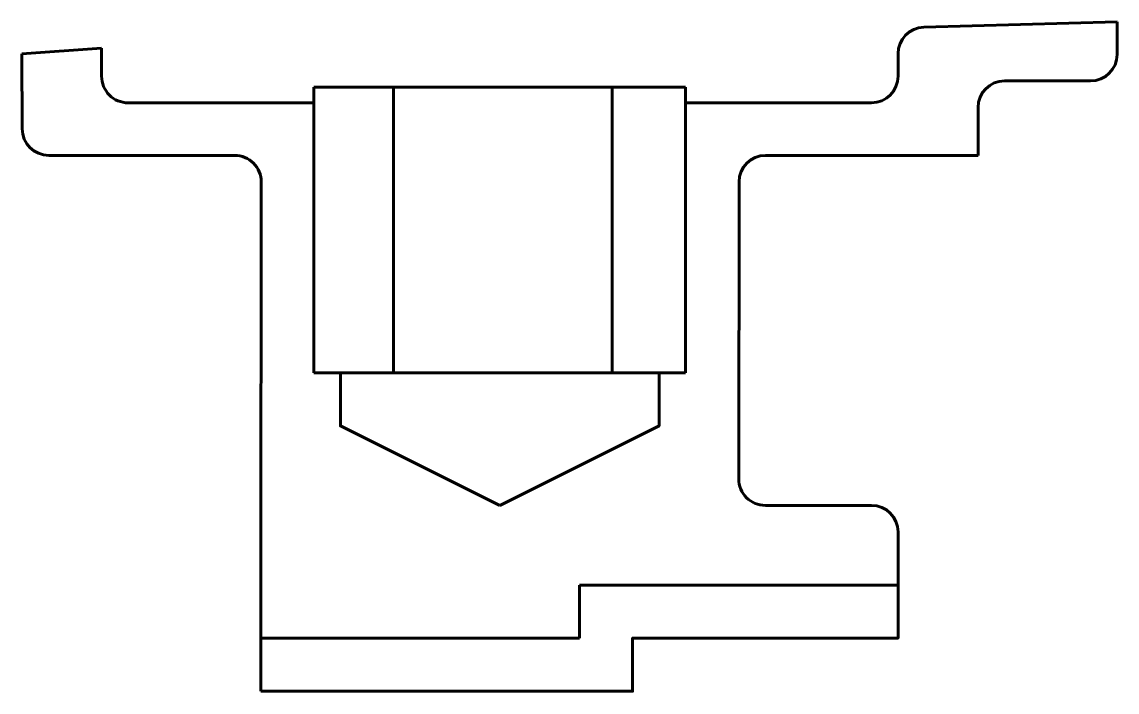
# Model space of a CAD drawing. Header units: millimetres. Extents: x -14.6 to 26.7, y 282.4 to 307.6.
import ezdxf

# ---------------------------------------------------------------- set-up
doc = ezdxf.new("R2010")
doc.units = ezdxf.units.MM
doc.linetypes.add('K5LT_BASIC', pattern=[0])
doc.linetypes.add('K5LT_THIN', pattern=[0])

# ---------------------------------------------------------------- blocks, each defined once
blk = doc.blocks.new('U0')
at = {"color": 7, "linetype": 'K5LT_THIN', "lineweight": 18}
for p, q in [((10.173, 284.392), (10.173, 284.358)), ((13.173, 284.358), (13.173, 284.392)), ((16.173, 284.392), (16.173, 284.358)), ((-4.827, 282.358), (-4.827, 282.392)), ((-1.827, 282.392), (-1.827, 282.358)), ((1.173, 282.358), (1.173, 282.392)), ((4.173, 282.392), (4.173, 282.358)), ((7.173, 282.358), (7.173, 282.392))]:
    blk.add_line(p, q, dxfattribs=at)

msp = doc.modelspace()

# ---------------------------------------------------------------- linework, layer by layer
at = {"color": 150, "linetype": 'K5LT_BASIC', "lineweight": 60, "true_color": 0x0080ff}
for p, q in [((26.654, 307.616), (19.376, 307.418)), ((26.654, 306.392), (26.654, 307.616)), ((-14.596, 306.416), (-11.592, 306.622)), ((-11.592, 306.622), (-11.594, 305.569)), ((-14.586, 303.582), (-14.596, 306.416)), ((18.404, 306.419), (18.404, 305.566)), ((22.417, 305.392), (25.654, 305.392)), ((-3.597, 304.566), (-3.597, 305.155)), ((-3.597, 305.155), (-0.596, 305.155)), ((-0.596, 305.155), (7.642, 305.155)), ((10.404, 305.155), (7.642, 305.155)), ((10.404, 304.566), (10.404, 305.155)), ((-10.594, 304.566), (-3.597, 304.566)), ((17.404, 304.566), (10.404, 304.566)), ((21.417, 302.586), (21.417, 304.392)), ((-6.583, 302.586), (-13.586, 302.586)), ((13.416, 302.586), (21.417, 302.586)), ((-5.596, 286.392), (-5.583, 301.585)), ((12.405, 290.393), (12.416, 301.587)), ((-0.597, 294.392), (-3.597, 294.392)), ((-0.597, 294.392), (7.641, 294.392)), ((7.641, 294.392), (10.404, 294.392)), ((17.404, 289.392), (13.405, 289.392)), ((18.404, 286.392), (18.404, 288.392)), ((-5.596, 286.392), (-5.596, 284.392)), ((6.404, 284.392), (6.404, 286.392)), ((6.404, 286.392), (18.404, 286.392)), ((3.404, 284.392), (-5.596, 284.392)), ((-5.596, 284.392), (-5.596, 282.392))]:
    msp.add_line(p, q, dxfattribs=at)
for points in [[(-0.597, 294.392), (-0.596, 305.155)], [(7.642, 305.155), (7.641, 294.392)], [(-3.597, 294.392), (-3.597, 304.566)], [(10.404, 294.392), (10.404, 304.566)], [(-2.597, 294.392), (-2.597, 292.392), (3.404, 289.392)], [(9.404, 294.392), (9.404, 292.392), (3.404, 289.392)], [(-5.596, 282.392), (8.404, 282.392), (8.404, 284.392), (18.404, 284.392), (18.404, 286.392)], [(3.404, 284.392), (6.404, 284.392)]]:
    msp.add_lwpolyline(points, dxfattribs=at)
for centre, start, end in [((19.404, 306.419), 91.5546, 180), ((25.654, 306.392), 270, 0), ((-10.594, 305.566), 179.8522, 270), ((17.404, 305.566), 270, 0), ((22.417, 304.392), 90, 180), ((-13.586, 303.586), 180.1965, 270), ((-6.583, 301.586), 359.9508, 90), ((13.416, 301.586), 90, 179.9396), ((13.405, 290.392), 179.9396, 270), ((17.404, 288.392), 0, 90)]:
    msp.add_arc(centre, 1, start, end, dxfattribs=at)

# ---------------------------------------------------------------- block references
msp.add_blockref('U0', (0, 0))

doc.saveas('drawing.dxf')
